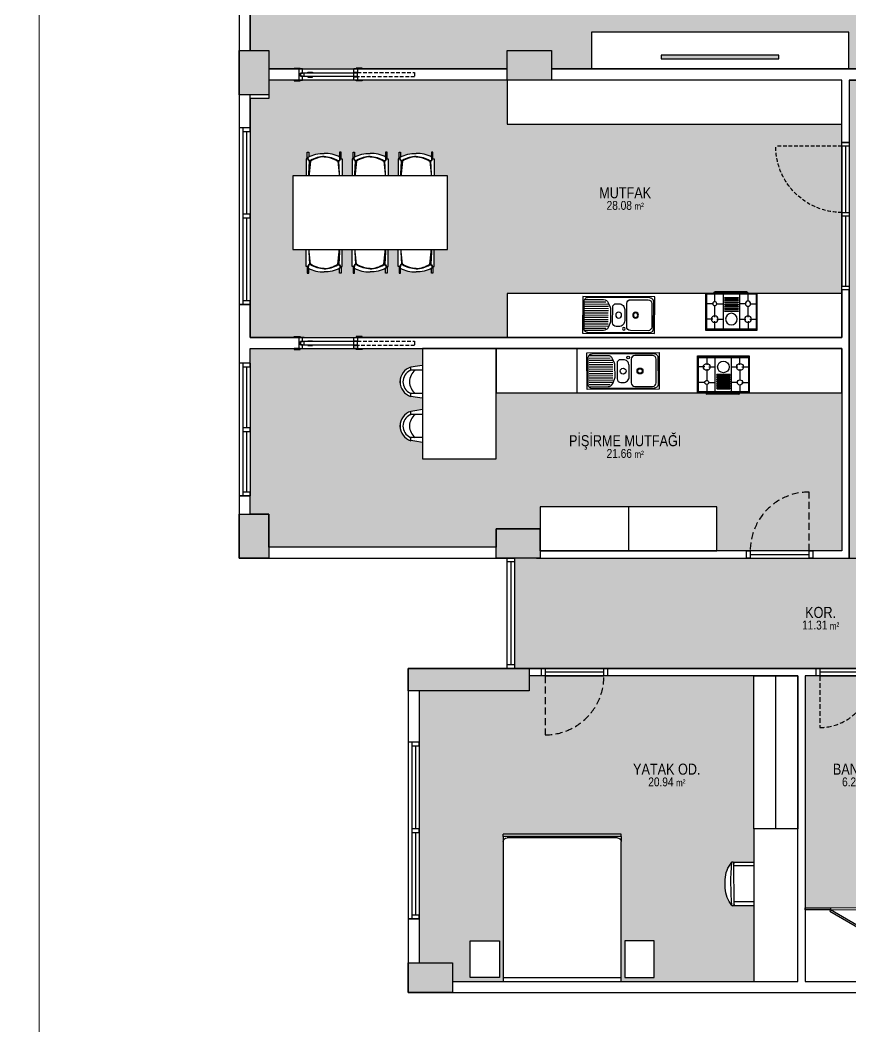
# Model space of a CAD drawing. Header units: metres. Extents: x 325971 to 582574, y 4156069 to 4412673.
# Drawn here: x 469064 to 470194, y 4266799 to 4268167 of the extents above; entities that cross this region are included whole.
import ezdxf
from ezdxf.enums import TextEntityAlignment as Align

# ---------------------------------------------------------------- set-up
doc = ezdxf.new("R2010")
doc.units = ezdxf.units.M
doc.linetypes.add('( Hidden )', pattern=[0.375, 0.25, -0.125])
doc.linetypes.add('GC5102G0200$0$HIDDEN', pattern=[9.525, 6.35, -3.175])
doc.layers.get('0').update_dxf_attribs({"color": 5, "lineweight": 0})
doc.layers.add('0_IFC_Area', color=100, linetype='Continuous', plot=False)
for name, color, linetype in [('0_IFC_Elevation_5', 252, 'Continuous'), ('0_IFC_Hatch', 250, 'Continuous'), ('0_IFC_Hatch_Structure', 251, 'Continuous'), ('0_IFC_Room_Text(No)_100', 12, 'Continuous'), ('0_IFC_Room_Text(No)_50', 12, 'Continuous'), ('0_IFC_Text_Explanation_100', 231, 'Continuous'), ('1_IFC_Concrete_Section', 50, 'Continuous'), ('1_IFC_Door', 83, 'Continuous'), ('2_IFC_Door', 83, 'Continuous'), ('2_IFC_Wall', 130, 'Continuous'), ('3_IFC_Window', 136, 'Continuous'), ('6_IFC_Furniture', 35, 'Continuous'), ('6_IFC_Furniture_WC', 64, 'Continuous'), ('6_IFC_Furniture_Wetspace', 64, 'Continuous')]:
    doc.layers.add(name, color=color, linetype=linetype)
doc.styles.add('IFC_TEXT', font='ARIALN.TTF')

# ---------------------------------------------------------------- blocks, each defined once
blk = doc.blocks.new('IFC_KOLTUK TEKLI')
blk.add_wipeout([(-41.8, 25.5), (-17.7, 22.7), (-16.4, 22.3), (-15, 21.9), (-13.3, 21.1), (-11.7, 20.3), (-10, 19.2), (-8.5, 18.1), (-6.7, 16.4), (-5.8, 15.3), (-4, 13), (-2.7, 10.8), (-1.8, 8.6), (-0.8, 5.4), (-0.3, 2), (-0.3, -1.8), (-1.2, -6.1), (-2.2, -8.9), (-4.2, -12.5), (-5.9, -14.8), (-8.3, -17.1), (-10.4, -18.8), (-14.1, -20.8), (-15.8, -21.4), (-18.9, -22.1), (-23.4, -23), (-28.4, -24), (-39.7, -26.2), (-40.4, -26.1), (-41.1, -25.8), (-41.5, -25.3), (-41.9, -24.6), (-42, -22.3), (-42, -22.3), (-45.6, -22.5), (-46.8, -22.3), (-47.9, -21.5), (-48.5, -20.9), (-49.6, -19.4), (-50.1, -18.5), (-50.6, -17.4), (-51.1, -16.3), (-51.5, -15), (-52.2, -12.9), (-52.7, -10.9), (-53.1, -8.6), (-53.4, -6.8), (-53.7, -4.4), (-53.8, -1.9), (-53.9, -0.2), (-54, 2.5), (-53.8, 5.8), (-53.7, 7.4), (-53.4, 9.7), (-52.9, 12.7), (-52.4, 14.6), (-51.6, 16.8), (-51, 18.1), (-50.2, 19.7), (-49, 20.6), (-47.5, 21.2), (-45.1, 21.3), (-43.9, 21.4), (-44, 23.2), (-43.9, 23.8), (-43.8, 24.2), (-43.7, 24.4), (-43.3, 24.8), (-42.5, 25.3)]).dxf.layer = '6_IFC_Furniture'
at = {"layer": '6_IFC_Furniture'}
for p, q in [((-47.5, 21.2), (-43.9, 21.4)), ((-43.8, 18.7), (-44, 23.1)), ((-42, 17.1), (-16.9, 18.2)), ((-41.5, 25.4), (-17.7, 22.7)), ((-17.6, 21), (-17.6, 19.9)), ((-45.6, -22.5), (-42, -22.3)), ((-42, -24.1), (-42.1, -19.7)), ((-40.5, -17.9), (-15.3, -16.8)), ((-39.3, -26.2), (-15.8, -21.4)), ((-15.9, -18.6), (-15.9, -19.7))]:
    blk.add_line(p, q, dxfattribs=at)
blk.add_lwpolyline([(-47.5, 21.2), (-48.6, 20.9), (-49.7, 20), (-50.7, 18.7), (-51.6, 16.8), (-52.4, 14.6), (-53.1, 11.9), (-53.5, 9), (-53.8, 5.8), (-54, 2.5), (-53.9, -1), (-53.7, -4.4), (-53.3, -7.7), (-52.7, -10.9), (-51.9, -13.8), (-51.1, -16.3), (-50.1, -18.5), (-49, -20.3), (-47.9, -21.5), (-46.8, -22.3), (-45.6, -22.5)], dxfattribs=at)
for centre, radius, start, end in [((-41.8, 23.2), 2.24, 83.5321, 182.491), ((-42.1, 18.8), 1.75, 182.491, 272.491), ((-36.4, -0.2), 21.9, 309.3609, 55.6211), ((-23.3, 0.4), 23.1, 289.0213, 75.9607), ((-16.4, 21), 1.25, 71.4892, 182.491), ((-14.9, 20), 2.65, 182.491, 246.9129), ((-23.3, 0.4), 18.7, 298.0691, 66.9129), ((-40.4, -19.6), 1.75, 92.491, 182.491), ((-39.7, -24), 2.24, 182.491, 281.4499), ((-13.3, -18.5), 2.65, 118.0691, 182.491), ((-14.6, -19.6), 1.25, 182.491, 293.4929)]:
    blk.add_arc(centre, radius, start, end, dxfattribs=at)
blk = doc.blocks.new('*U197')
blk.add_wipeout([(0, 0), (0, -60), (455, -60), (455, 0)]).dxf.layer = '6_IFC_Furniture_WC'
at = {"layer": '6_IFC_Furniture_WC'}
blk.add_lwpolyline([(0, 0), (455, 0), (455, -60), (0, -60)], close=True, dxfattribs=at)
blk = doc.blocks.new('IFC_EVYE_1.5')
at = {"layer": '6_IFC_Furniture_WC'}
for p, q in [((-46, -7), (-17.6, -7)), ((-46, -10), (-14.1, -10)), ((-46, -13), (-14.1, -13)), ((-46, -16), (-14.1, -16)), ((-46, -19), (-14.1, -19)), ((-46, -22), (-14.1, -22)), ((-46, -25), (-14.1, -25)), ((-46, -28), (-14.1, -28)), ((-46, -31), (-14.1, -31)), ((-46, -34), (-14.1, -34)), ((-46, -37), (-14.1, -37)), ((-46, -40), (-14.1, -40)), ((-46, -43), (-17.6, -43))]:
    blk.add_line(p, q, dxfattribs=at)
blk.add_lwpolyline([(-49, 0), (49, 0), (49, -50), (-49, -50)], close=True, dxfattribs=at)
for points in [[(-47.5, -43), (-47.5, -7, -0.414214), (-42, -1.5), (42, -1.5, -0.414214), (47.5, -7), (47.5, -43, -0.414214), (42, -48.5), (-42, -48.5, -0.414214)], [(-3.2, -40.5), (0.2, -40.5, 0.414214), (8.2, -32.5), (8.2, -17.5, 0.414214), (0.2, -9.5), (-3.2, -9.5, 0.414214), (-8.2, -14.5), (-8.2, -35.5, 0.414214)], [(40, -4), (16, -4, 0.414214), (11, -9), (11, -41, 0.414214), (16, -46), (40, -46, 0.414214), (45, -41), (45, -9, 0.414214)]]:
    blk.add_lwpolyline(points, format="xyb", close=True, dxfattribs=at)
blk.add_lwpolyline([(-46.6, -46), (-20.6, -46, 0.298595), (-14.2, -41.8), (-11.6, -35.8, 0.102893), (-11, -33), (-11, -17, 0.102893), (-11.6, -14.2), (-14.2, -8.2, 0.298595), (-20.6, -4), (-46.6, -4)], format="xyb", dxfattribs=at)
for centre, radius in [((7, -6.5), 1.75), ((0, -25), 4), ((23, -25), 4), ((23, -25), 3)]:
    blk.add_circle(centre, radius, dxfattribs=at)
blk = doc.blocks.new('A$C01f982e5')
blk.add_wipeout([(-70, 50), (-70, 0), (-58.8, 0), (-58.8, -2), (-12.4, -2), (-12.6, 0), (0, 0), (0, 50)]).dxf.layer = '6_IFC_Furniture_Wetspace'
at = {"layer": '6_IFC_Furniture_Wetspace'}
for p, q in [((-70, 49), (0, 49)), ((-57.6, 48), (-57.6, 37.8)), ((-46.2, 2), (-46.2, 48)), ((-23.8, 2), (-23.8, 48)), ((-12.4, 37.8), (-12.4, 48)), ((-60.3, 35), (-69, 35)), ((-57.6, 32.2), (-57.6, 16.6)), ((-54.8, 35), (-46.2, 35)), ((-23.8, 35), (-15.2, 35)), ((-12.4, 32.2), (-12.4, 16.8)), ((-9.7, 35), (-1, 35)), ((-60.2, 14), (-69, 14)), ((-55, 14), (-46.2, 14)), ((-15.2, 14), (-23.8, 14)), ((-9.7, 14), (-1, 14)), ((-58.8, -0.5), (-58.8, 0)), ((-57.6, 11.4), (-57.6, 2)), ((-12.6, -0.5), (-12.6, 0)), ((-12.4, 11.2), (-12.4, 2)), ((-57.3, -2), (-57.3, -2)), ((-14.1, -2), (-57.3, -2))]:
    blk.add_line(p, q, dxfattribs=at)
for points in [[(-70, 50), (0, 50), (0, 0), (-70, 0)], [(-69, 48), (-1, 48), (-1, 1), (-69, 1)]]:
    blk.add_lwpolyline(points, close=True, dxfattribs=at)
for points in [[(-43.6, 24.8, 1), (-43.6, 23.5), (-26.4, 23.5, 1), (-26.4, 24.8)], [(-43.6, 21.8, 1), (-43.6, 20.5), (-26.4, 20.5, 1), (-26.4, 21.8)], [(-43.6, 18.8, 1), (-43.6, 17.5), (-26.4, 17.5, 1), (-26.4, 18.8)], [(-43.6, 15.8, 1), (-43.6, 14.5), (-26.4, 14.5, 1), (-26.4, 15.8)], [(-43.6, 12.8, 1), (-43.6, 11.5), (-26.4, 11.5, 1), (-26.4, 12.8)], [(-43.6, 9.8, 1), (-43.6, 8.5), (-26.4, 8.5, 1), (-26.4, 9.8)], [(-43.6, 6.8, 1), (-43.6, 5.5), (-26.4, 5.5, 1), (-26.4, 6.8)]]:
    blk.add_lwpolyline(points, format="xyb", close=True, dxfattribs=at)
blk.add_lwpolyline([(-58.3, 0), (-58.3, -0.5, 0.414214), (-57.3, -1.5), (-14.1, -1.5, 0.414214), (-13.1, -0.5), (-13.1, 0)], format="xyb", dxfattribs=at)
for centre, radius in [((-35, 35), 7.9), ((-57.6, 35), 4.61), ((-12.4, 35), 4.61), ((-57.6, 14), 2.65), ((-12.4, 14), 3.54)]:
    blk.add_circle(centre, radius, dxfattribs=at)
for centre, start, end in [((-57.3, -0.5), 180, 270), ((-14.1, -0.5), 270, 0)]:
    blk.add_arc(centre, 1.5, start, end, dxfattribs=at)
blk = doc.blocks.new('*U189')
blk.add_wipeout([(0, 0), (350, 0), (350, -50), (0, -50)]).dxf.layer = '6_IFC_Furniture'
at = {"layer": '6_IFC_Furniture', "transparency": 33554687}
blk.add_lwpolyline([(0, -50), (0, 0), (350, 0), (350, -50)], close=True, dxfattribs=at)
blk = doc.blocks.new('*U190')
blk.add_wipeout([(0, 0), (160, 0), (160, 5), (0, 5)]).dxf.layer = '6_IFC_Furniture'
at = {"layer": '0_IFC_Elevation_5', "true_color": 0xa8a8a8}
h = blk.add_hatch(color=253, dxfattribs=at)
h.dxf.hatch_style = 1
h.paths.add_polyline_path([(160, 0), (160, 5), (0, 5), (0, 0)])
at = {"layer": '6_IFC_Furniture', "linetype": 'ByBlock', "transparency": 33554687}
blk.add_lwpolyline([(160, 0), (160, 5), (0, 5), (0, 0)], close=True, dxfattribs=at)
blk = doc.blocks.new('*U192')
blk.add_wipeout([(0, 0), (0, -60), (470, -60), (470, 0)]).dxf.layer = '6_IFC_Furniture_WC'
at = {"layer": '6_IFC_Furniture_WC'}
blk.add_lwpolyline([(0, 0), (470, 0), (470, -60), (0, -60)], close=True, dxfattribs=at)
blk = doc.blocks.new('IFC_SAND2')
blk.add_wipeout([(-19, 0), (19, 0), (22.5, -0.8), (22.5, -0.8), (24.7, -2.4), (25.4, -3.2), (26.2, -4.4), (26.2, -4.4), (26.8, -6.1), (26.9, -6.9), (27, -8.1), (27, -9.3), (28.1, -9.3), (28.5, -9.4), (29.2, -9.8), (29.2, -9.8), (29.2, -9.8), (29.5, -10.3), (29.6, -10.9), (29.5, -44.2), (29.5, -44.2), (29.6, -44.4), (29.6, -44.4), (29.7, -44.7), (29.8, -44.9), (29.8, -45), (29.8, -45.3), (29.8, -45.3), (29.6, -45.6), (29.5, -45.8), (29.4, -45.9), (26.9, -47.9), (26.1, -48.4), (23.8, -49.8), (21.1, -51.3), (19.4, -52.1), (17.3, -52.9), (15.2, -53.5), (13.5, -54), (10.2, -54.6), (7.9, -54.8), (5.1, -55), (2.5, -54.9), (0, -54.9), (0, -54.9), (-2.9, -54.9), (-4.2, -54.9), (-6, -54.9), (-7.5, -54.8), (-9.3, -54.7), (-12.2, -54.2), (-14.6, -53.6), (-16.4, -53.1), (-18.5, -52.3), (-21.6, -50.9), (-22.5, -50.5), (-27.2, -47.5), (-29.4, -45.7), (-29.7, -44.3), (-29.5, -44), (-29.4, -10.7), (-29.4, -10.7), (-29.3, -10.2), (-29.3, -10.2), (-28.9, -9.6), (-28.9, -9.6), (-28.5, -9.3), (-28.5, -9.3), (-27.8, -9.1), (-27, -9.1), (-27, -8.7), (-27, -8.7), (-27, -8.1), (-27, -7.1), (-26.9, -6.7), (-26.7, -5.9), (-26.5, -5.2), (-26.1, -4.4), (-25.8, -3.8), (-25.5, -3.4), (-25, -2.7), (-24.3, -2), (-23.6, -1.5), (-22.9, -1.1), (-22.7, -0.9), (-21.3, -0.3), (-19.8, 0)]).dxf.layer = '6_IFC_Furniture'
at = {"layer": '6_IFC_Furniture'}
for p, q in [((-27, -9.3), (-27, -8.1)), ((-19, 0), (19, 0)), ((27, -9.3), (27, -8.1)), ((-29.4, -45.7), (-29.7, -44.3)), ((-27.5, -42.9), (27.5, -43.1)), ((-6, -54.9), (5.9, -55))]:
    blk.add_line(p, q, dxfattribs=at)
for points in [[(-29.5, -44), (-29.4, -10.7, -0.414214), (-27.8, -9.1), (-26, -9.1, -0.414214), (-24.4, -10.7), (-24.5, -42.9)], [(29.5, -44.2), (29.6, -10.9, 0.414214), (28.1, -9.3), (26.2, -9.3, 0.414214), (24.6, -10.9), (24.5, -43.1)]]:
    blk.add_lwpolyline(points, format="xyb", dxfattribs=at)
for centre, radius, start, end in [((-19, -8.1), 8.07, 90.1985, 180.1985), ((19, -8.1), 8.07, 359.8015, 89.8015), ((-27.5, -45.3), 2.39, 89.8015, 157.1315), ((1.1, 277.2), 324.3, 264.6038, 274.9992), ((-4.7, -17.2), 37.7, 229.0749, 268.0364), ((4.9, -17.2), 37.7, 271.5666, 310.528), ((27.5, -45.5), 2.39, 22.4715, 89.8015), ((28.6, -45), 1.2, 310.528, 22.4715)]:
    blk.add_arc(centre, radius, start, end, dxfattribs=at)
blk = doc.blocks.new('*U205')
blk.add_wipeout([(0, 0), (207.5, 0), (207.5, -60), (0, -60)]).dxf.layer = '6_IFC_Furniture'
at = {"layer": '6_IFC_Furniture', "transparency": 33554687}
blk.add_lwpolyline([(0, -60), (0, 0), (207.5, 0), (207.5, -60), (0, -60)], dxfattribs=at)
blk = doc.blocks.new('*U188')
blk.add_wipeout([(0, 0), (207.5, 0), (207.5, -60), (0, -60)]).dxf.layer = '6_IFC_Furniture'
at = {"layer": '6_IFC_Furniture', "transparency": 33554687}
blk.add_lwpolyline([(207.5, 0), (207.5, -60), (0, -60), (0, 0)], close=True, dxfattribs=at)
blk.add_lwpolyline([(0, -30), (207.5, -30)], dxfattribs=at)
blk = doc.blocks.new('*U161')
blk.add_wipeout([(0, 120.6), (0, -29.4), (100, -29.4), (100, 120.6)]).dxf.layer = '6_IFC_Furniture_WC'
at = {"layer": '6_IFC_Furniture_WC', "color": 252, "lineweight": 0, "true_color": 0x939598}
blk.add_lwpolyline([(100, -29.4), (0, -29.4), (0, 120.6), (100, 120.6)], close=True, dxfattribs=at)
at = {"layer": '6_IFC_Furniture_WC'}
for points in [[(100, 65), (100, 120.6), (97, 120.6), (97, 65)], [(95.3, 4), (65.3, 56), (67, 57), (97, 5)], [(100, -29.4), (100, 5), (97, 5), (97, -29.4)]]:
    blk.add_lwpolyline(points, close=True, dxfattribs=at)
at = {"layer": '6_IFC_Furniture_WC', "color": 252, "lineweight": 0, "true_color": 0x939598}
blk.add_lwpolyline([(97, 65), (97, 5)], dxfattribs=at)
at = {"layer": '6_IFC_Furniture_WC', "linetype": '( Hidden )', "ltscale": 5}
blk.add_arc((94.6, 14), 51.1, 87.3085, 122.6915, dxfattribs=at)
blk = doc.blocks.new('*U135')
blk.add_wipeout([(-50, 0), (-50, -10), (100, -10), (100, 0)]).dxf.layer = '3_IFC_Window'
at = {"layer": '3_IFC_Window'}
blk.add_lwpolyline([(-50, 0), (-50, -10), (100, -10), (100, 0)], close=True, dxfattribs=at)
for points in [[(-45, 0), (-45, -10)], [(95, 0), (95, -10)], [(100, 0), (100, -10)], [(95, -5), (-45, -5)]]:
    blk.add_lwpolyline(points, dxfattribs=at)
blk = doc.blocks.new('*U36')
at = {"layer": '1_IFC_Door'}
for points in [[(0, 75), (-10, 75), (-10, 80), (0, 80), (0, 75)], [(-5, 75), (-5, 5), (0, 5), (0, 75)]]:
    blk.add_lwpolyline(points, dxfattribs=at)
blk.add_lwpolyline([(-10, 5), (0, 5), (0, 0), (-10, 0)], close=True, dxfattribs=at)
at = {"layer": '1_IFC_Door', "linetype": 'GC5102G0200$0$HIDDEN'}
blk.add_lwpolyline([(0, 5), (70, 5)], dxfattribs=at)
blk.add_arc((0, 5), 70, 0, 90, dxfattribs=at)
blk = doc.blocks.new('IFC_DOOR_90')
at = {"layer": '1_IFC_Door', "linetype": 'GC5102G0200$0$HIDDEN', "ltscale": 1.5}
blk.add_lwpolyline([(-5, 0), (-5, 80)], dxfattribs=at)
at = {"layer": '1_IFC_Door'}
for points in [[(-85, 0), (-85, -10), (-90, -10), (-90, 0), (-85, 0)], [(-85, -5), (-5, -5), (-5, 0), (-85, 0)]]:
    blk.add_lwpolyline(points, dxfattribs=at)
blk.add_lwpolyline([(-5, -10), (-5, 0), (0, 0), (0, -10)], close=True, dxfattribs=at)
at = {"layer": '1_IFC_Door', "linetype": 'GC5102G0200$0$HIDDEN', "ltscale": 1.5}
blk.add_arc((-5, 0), 80, 90, 180, dxfattribs=at)
blk = doc.blocks.new('*U164')
blk.add_wipeout([(0, 0), (240, 0), (240, 15), (0, 15)]).dxf.layer = '3_IFC_Window'
at = {"layer": '0_IFC_Elevation_5'}
blk.add_lwpolyline([(0, 10), (0, 15), (240, 15), (240, 10)], dxfattribs=at)
at = {"layer": '2_IFC_Wall'}
for points in [[(0, 0), (0, 15)], [(240, 0), (240, 15)]]:
    blk.add_lwpolyline(points, dxfattribs=at)
at = {"layer": '3_IFC_Window'}
for points in [[(0, 10), (5, 10), (5, 0), (0, 0)], [(235, 10), (240, 10), (240, 0), (235, 0)]]:
    blk.add_lwpolyline(points, close=True, dxfattribs=at)
for points in [[(0, 0), (240, 0)], [(5, 10), (235, 10)], [(5, 5), (235, 5)]]:
    blk.add_lwpolyline(points, dxfattribs=at)
blk.add_wipeout([(117.5, 0), (122.5, 0), (122.5, 10), (117.5, 10)]).dxf.layer = '3_IFC_Window'
blk.add_lwpolyline([(117.5, 10), (122.5, 10), (122.5, 0), (117.5, 0)], close=True, dxfattribs=at)
blk = doc.blocks.new('*U196')
blk.add_wipeout([(0, 0), (-200, 0), (-200, -10), (0, -10)]).dxf.layer = '3_IFC_Window'
at = {"layer": '3_IFC_Window'}
for points in [[(-195, -10), (-195, 0), (-200, 0), (-200, -10)], [(-95, -10), (-95, 0), (-100, 0), (-100, -10)], [(0, -10), (0, 0), (-5, 0), (-5, -10)]]:
    blk.add_lwpolyline(points, close=True, dxfattribs=at)
for points in [[(-5, 0), (-195, 0)], [(-100, -5), (-195, -5)], [(-5, -10), (-195, -10)], [(-5, -5), (-95, -5)]]:
    blk.add_lwpolyline(points, dxfattribs=at)
at = {"layer": '3_IFC_Window', "linetype": '( Hidden )', "ltscale": 20}
blk.add_lwpolyline([(-5, -10), (-5, -100)], dxfattribs=at)
blk.add_arc((-5, -10), 90, 180, 270, dxfattribs=at)
blk = doc.blocks.new('A$Ca679877e')
blk.add_wipeout([(21.4, 20.6), (21.4, 8.2), (22.1, 8), (22.8, 7.7), (22.8, -14.8), (21.4, -14.8), (21.4, -23.9), (19.4, -23.9), (19.4, -17.7), (14.6, -19.8), (9.5, -21.3), (4, -22.2), (-1.6, -22.4), (-7.2, -22.2), (-12.7, -21.3), (-17.7, -19.8), (-22.6, -17.7), (-22.6, -23.9), (-24.6, -23.9), (-24.6, -14.8), (-26, -14.8), (-26, 7.7), (-25.3, 8), (-24.6, 8.2), (-24.6, 20.6), (-22.6, 20.6), (-22.6, 7.7), (-22, 7.7), (-22, 13.3), (-21.6, 14.5), (-20.7, 15.2), (-16.1, 16.8), (-11.4, 18), (-6.5, 18.7), (-1.6, 18.9), (3.3, 18.7), (8.2, 18), (12.9, 16.8), (17.5, 15.2), (18.1, 14.9), (18.5, 14.5), (18.7, 13.9), (18.8, 13.3), (18.8, 7.7), (19.4, 7.7), (19.4, 20.6)]).dxf.layer = '6_IFC_Furniture'
at = {"layer": '6_IFC_Furniture'}
for points in [[(-24.6, 8.1), (-24.6, 20.6), (-22.6, 20.6), (-22.6, 7.6)], [(21.4, 8.1), (21.4, 20.6), (19.4, 20.6), (19.4, 7.6)], [(-24.6, -14.9), (-24.6, -23.9), (-22.6, -23.9), (-22.6, -17.7)], [(21.4, -14.9), (21.4, -23.9), (19.4, -23.9), (19.4, -17.7)]]:
    blk.add_lwpolyline(points, dxfattribs=at)
for points in [[(-1.5, -17.8, -0.129806), (-20.2, -11.8), (-22, 5.2), (-22, 13.3, -0.30894), (-20.7, 15.2, -0.09648), (-1.6, 18.9, -0.09648)], [(-1.7, -17.8, 0.129806), (17.1, -11.8), (18.8, 5.2), (18.8, 13.3, 0.30894), (17.5, 15.2, 0.09648), (-1.6, 18.9, 0.09648)], [(-1.5, -18.3, -0.119401), (-20.2, -12.8, 0.398658), (-22.8, -13.8), (-23.1, -17.4, 0.13244), (-1.6, -22.4)], [(-1.7, -18.3, 0.119401), (17.1, -12.8, -0.398658), (19.6, -13.8), (19.9, -17.4, -0.13244), (-1.6, -22.4)]]:
    blk.add_lwpolyline(points, format="xyb", dxfattribs=at)
for points in [[(-26, -14.8), (-26, 3.2), (-26, 7.7, -0.285714), (-22.5, 7.7), (-22.5, 5.2), (-21.5, -11.7, 0.220172), (-22.8, -12.8), (-23.8, -14.8)], [(22.8, -14.8), (22.8, 3.2), (22.8, 7.7, 0.285714), (19.3, 7.7), (19.3, 5.2), (18.3, -11.7, -0.220172), (19.6, -12.8), (20.6, -14.8)]]:
    blk.add_lwpolyline(points, format="xyb", close=True, dxfattribs=at)
blk = doc.blocks.new('*U199')
blk.add_wipeout([(0, 0), (210, 0), (210, -100), (0, -100)]).dxf.layer = '6_IFC_Furniture'
at = {"layer": '6_IFC_Furniture', "transparency": 33554687}
blk.add_lwpolyline([(0, -100), (0, 0), (210, 0), (210, -100)], close=True, dxfattribs=at)
blk = doc.blocks.new('IFC_YEMEK MASASI2')
at = {"xscale": -1, "rotation": 180}
for p in [(44.1, 8.2), (106.6, 8.2), (169.1, 8.2)]:
    blk.add_blockref('A$Ca679877e', p, dxfattribs=at)
for p in [(44.1, -108.2), (106.6, -108.2), (169.1, -108.2)]:
    blk.add_blockref('A$Ca679877e', p)
at = {"xscale": -1}
blk.add_blockref('*U199', (210, 0), dxfattribs=at)
blk = doc.blocks.new('IFC_SURGU KAPI_80')
at = {"layer": '2_IFC_Door', "elevation": 0}
for points in [[(-6, 0), (-6, 1.2), (2, 1.2), (2, 0)], [(86, 0), (86, 1.2), (78, 1.2), (78, 0)], [(80, -5), (80, -9.5), (2.5, -9.5), (2.5, -5)], [(80, 0), (75, 0), (75, -4.3), (80, -4.3)], [(-6, -15), (-6, -16.2), (2, -16.2), (2, -15)]]:
    blk.add_lwpolyline(points, close=True, dxfattribs=at)
at = {"layer": '2_IFC_Door'}
for points in [[(0, 0), (5, 0), (5, -5), (2.5, -5), (2.5, -9.5), (5, -9.5), (5, -15), (0, -15)], [(80, -10.2), (75, -10.2), (75, -15), (80, -15)], [(86, -15), (86, -16.2), (78, -16.2), (78, -15)]]:
    blk.add_lwpolyline(points, close=True, dxfattribs=at)
for points in [[(78, 0), (78, 0)], [(75, -5), (75, -9.5)]]:
    blk.add_lwpolyline(points, dxfattribs=at)
at = {"layer": '2_IFC_Door', "elevation": 0}
for points in [[(7.5, -5), (7.5, -9.5)], [(12.5, -5), (12.5, -4), (18.5, -4), (18.5, -5)], [(12.5, -9.5), (12.5, -10.5), (18.5, -10.5), (18.5, -9.5)], [(78, -15), (78, -15)]]:
    blk.add_lwpolyline(points, dxfattribs=at)
at = {"layer": '2_IFC_Door', "linetype": '( Hidden )', "ltscale": 20}
blk.add_lwpolyline([(80, -10.2), (157.5, -10.2), (157.5, -4.3), (80, -4.3)], dxfattribs=at)
blk = doc.blocks.new('*U201')
blk.add_wipeout([(0, 0), (0, -60), (240, -60), (240, 0)]).dxf.layer = '6_IFC_Furniture_WC'
at = {"layer": '6_IFC_Furniture_WC'}
blk.add_lwpolyline([(0, 0), (240, 0), (240, -60), (0, -60)], close=True, dxfattribs=at)
blk = doc.blocks.new('*U202')
blk.add_wipeout([(0, 0), (0, -100), (150, -100), (150, 0)]).dxf.layer = '6_IFC_Furniture_WC'
at = {"layer": '6_IFC_Furniture_WC'}
blk.add_lwpolyline([(0, 0), (150, 0), (150, -100), (0, -100)], close=True, dxfattribs=at)
blk = doc.blocks.new('çift_yatak')
at = {"layer": '6_IFC_Furniture'}
for p, q in [((-2000, -800), (-2000, 800)), ((-1970, 800), (-2000, 800)), ((-1970, -800), (-1970, 800)), ((-1970, 800), (-1900, 800)), ((-1950, -750), (-1950, 750)), ((-1900, 800), (0, 800)), ((-50, 800), (-50, -800)), ((0, 800), (0, -800)), ((-1970, -800), (-2000, -800)), ((-1970, -800), (-1900, -800)), ((0, -800), (-1900, -800))]:
    blk.add_line(p, q, dxfattribs=at)
for centre, start, end in [((-1900, 750), 90, 180), ((-1900, -750), 180, 270)]:
    blk.add_arc(centre, 50, start, end, dxfattribs=at)
blk = doc.blocks.new('*U207')
at = {"transparency": 33554687}
blk.add_wipeout([(-85, -55), (-85, -5), (-125, -5), (-125, -55)], dxfattribs=at).dxf.layer = '6_IFC_Furniture'
blk.add_wipeout([(-80, 0), (80, 0), (80, -5), (80, -50), (80, -200), (-80, -200), (-80, -50), (-80, -5)]).dxf.layer = '6_IFC_Furniture'
at = {"layer": '6_IFC_Furniture', "transparency": 33554687}
blk.add_lwpolyline([(-85, -55), (-85, -5), (-125, -5), (-125, -55)], close=True, dxfattribs=at)
at = {"layer": '6_IFC_Furniture', "linetype": 'ByBlock', "transparency": 33554687, "xscale": -0.1000000000000065, "yscale": 0.1000000000000065, "zscale": 0.1000000000000065, "rotation": 270}
blk.add_blockref('çift_yatak', (0, 0), dxfattribs=at)
at = {"transparency": 33554687}
blk.add_wipeout([(85, -55), (85, -5), (125, -5), (125, -55)], dxfattribs=at).dxf.layer = '6_IFC_Furniture'
at = {"layer": '6_IFC_Furniture', "transparency": 33554687}
blk.add_lwpolyline([(85, -55), (85, -5), (125, -5), (125, -55)], close=True, dxfattribs=at)
blk = doc.blocks.new('0_IFC_ROOM_TEXT_50')
at = {"layer": '0_IFC_Room_Text(No)_100', "insert": (13.2, -38.5), "char_height": 9.62, "attachment_point": 1, "style": 'IFC_TEXT'}
blk.add_mtext_dynamic_manual_height_columns('m²', width=16.695, gutter_width=6.88, heights=[0], dxfattribs=at)
at = {"layer": '0_IFC_Room_Text(No)_100', "style": 'IFC_TEXT'}
blk.add_attdef('ROOM_NAME', text='', height=13.5, dxfattribs=at).set_placement((0.7, -24.8), align=Align.MIDDLE_CENTER)
blk.add_attdef('AREA', text='', height=9.62, dxfattribs=at).set_placement((9.8, -48.1), align=Align.RIGHT)
at = {"layer": '0_IFC_Text_Explanation_100', "style": 'IFC_TEXT', "flags": 1}
for tag, p in [('DÖŞEME:', (-41.1, -62.8)), ('DUVAR:', (-41.1, -73.9)), ('TAVAN:', (-41.1, -85.2))]:
    blk.add_attdef(tag, p, '', height=7.7, dxfattribs=at)
blk = doc.blocks.new('A$C329c9356')
at = {"layer": '0_IFC_Area'}
for points in [[(-1344.2, -565), (-1319.2, -565), (-1319.2, -590), (-995, -590), (-995, -565), (-935, -565), (-935, -590), (-60, -590), (-60, -565), (-15, -565), (-15, -40), (-60, -40), (-60, -15), (-950, -15), (-950, -40), (-1010, -40), (-1010, -15), (-1299.2, -15), (-1299.2, -40), (-1344.2, -40)], [(-1344.2, -955), (-540, -955), (-540, -605), (-540, -605), (-1319.2, -605), (-1319.2, -630), (-1344.2, -630)], [(-530, -1255), (-230, -1255), (-230, -605), (-230, -605), (-530, -605)], [(-1344.2, -970), (-540, -970), (-540, -1240), (-540, -1245), (-950, -1245), (-950, -1215), (-1010, -1215), (-1010, -1240), (-1319.2, -1240), (-1319.2, -1195), (-1344.2, -1195)], [(-985, -1405), (-230, -1405), (-230, -1255), (-985, -1255.3)], [(-1114.5, -1805), (-1069.5, -1805), (-1069.5, -1830), (-600, -1830), (-600, -1415), (-965, -1415), (-965, -1435), (-1114.5, -1435)], [(-590, -1830), (-440, -1830), (-440, -1415), (-590, -1415.3)]]:
    blk.add_lwpolyline(points, close=True, dxfattribs=at)
ref = blk.add_blockref('0_IFC_ROOM_TEXT_50', (-835.4, -733.3))
ref.add_attrib('ROOM_NAME', 'MUTFAK', dxfattribs={"layer": '0_IFC_Room_Text(No)_50', "height": 15, "style": 'IFC_TEXT'}).set_placement((-834.7, -758.2), align=Align.MIDDLE_CENTER)
ref.add_attrib('AREA', '28.08', dxfattribs={"layer": '0_IFC_Room_Text(No)_100', "height": 12, "style": 'IFC_TEXT'}).set_placement((-825.5, -781.4), align=Align.RIGHT)
ref = blk.add_blockref('0_IFC_ROOM_TEXT_50', (-835.4, -1070.4))
ref.add_attrib('ROOM_NAME', 'PİŞİRME MUTFAĞI', dxfattribs={"layer": '0_IFC_Room_Text(No)_50', "height": 15, "style": 'IFC_TEXT'}).set_placement((-834.7, -1095.2), align=Align.MIDDLE_CENTER)
ref.add_attrib('AREA', '21.66', dxfattribs={"layer": '0_IFC_Room_Text(No)_100', "height": 12, "style": 'IFC_TEXT'}).set_placement((-825.5, -1118.5), align=Align.RIGHT)
ref = blk.add_blockref('0_IFC_ROOM_TEXT_50', (-569.7, -1303.7))
ref.add_attrib('ROOM_NAME', 'KOR.', dxfattribs={"layer": '0_IFC_Room_Text(No)_50', "height": 15, "style": 'IFC_TEXT'}).set_placement((-569, -1328.6), align=Align.MIDDLE_CENTER)
ref.add_attrib('AREA', '11.31', dxfattribs={"layer": '0_IFC_Room_Text(No)_100', "height": 12, "style": 'IFC_TEXT'}).set_placement((-559.8, -1351.8), align=Align.RIGHT)
ref = blk.add_blockref('0_IFC_ROOM_TEXT_50', (-778.8, -1516.8))
ref.add_attrib('ROOM_NAME', 'YATAK OD.', dxfattribs={"layer": '0_IFC_Room_Text(No)_50', "height": 15, "style": 'IFC_TEXT'}).set_placement((-778.1, -1541.6), align=Align.MIDDLE_CENTER)
ref.add_attrib('AREA', '20.94', dxfattribs={"layer": '0_IFC_Room_Text(No)_100', "height": 12, "style": 'IFC_TEXT'}).set_placement((-768.9, -1564.9), align=Align.RIGHT)
ref = blk.add_blockref('0_IFC_ROOM_TEXT_50', (-523, -1516.8))
ref.add_attrib('ROOM_NAME', 'BANYO', dxfattribs={"layer": '0_IFC_Room_Text(No)_50', "height": 15, "style": 'IFC_TEXT'}).set_placement((-522.3, -1541.6), align=Align.MIDDLE_CENTER)
ref.add_attrib('AREA', '6.22', dxfattribs={"layer": '0_IFC_Room_Text(No)_100', "height": 12, "style": 'IFC_TEXT'}).set_placement((-513.1, -1564.9), align=Align.RIGHT)
blk = doc.blocks.new('A$C72af3929')
at = {"layer": '0_IFC_Hatch', "true_color": 0x939598}
h = blk.add_hatch(color=252, dxfattribs=at)
h.dxf.hatch_style = 1
h.paths.add_polyline_path([(184.7, -1765), (229.7, -1765), (229.7, -1790), (699.2, -1790), (699.2, -1375), (334.2, -1375), (334.2, -1395), (184.7, -1395)])
h.paths.add_polyline_path([(-45, -525), (-20, -525), (-20, -550), (304.2, -550), (304.2, -525), (364.2, -525), (364.2, -550), (1239.2, -550), (1239.2, -525), (1284.2, -525), (1284.2, 0), (1239.2, 0), (1239.2, 25), (349.2, 25), (349.2, 0), (289.2, 0), (289.2, 25), (0, 25), (0, 0), (-45, 0)])
h.paths.add_polyline_path([(769.2, -1215), (1069.2, -1215), (1069.2, -565), (769.2, -565)])
h.paths.add_polyline_path([(1139.2, -1515), (1149.2, -1515), (1149.2, -1540), (1289.2, -1540), (1289.2, -1215), (1069.2, -1215), (1069.2, -1365), (1139.2, -1365)])
h.paths.add_polyline_path([(314.2, -1365), (1069.2, -1365), (1069.2, -1215), (314.2, -1215.3)])
at = {"layer": '0_IFC_Hatch', "true_color": 0xc7c8ca}
h = blk.add_hatch(color=9, dxfattribs=at)
h.dxf.hatch_style = 1
edge = h.paths.add_edge_path()
edge.add_line((1149.2, -1515), (1139.2, -1515))
edge.add_line((1139.2, -1515), (1139.2, -1395))
edge.add_line((1139.2, -1395), (1061.8, -1395.8))
edge.add_arc((1079.2, -1585), 190, 95.2664, 360.0069)
edge.add_line((1269.2, -1585), (1269.8, -1540))
edge.add_line((1269.8, -1540), (1149.2, -1540))
edge.add_line((1149.2, -1540), (1149.2, -1515))
h.paths.add_polyline_path([(709.2, -1790), (859.2, -1790), (859.2, -1375), (709.2, -1375.3)])
h.paths.add_polyline_path([(1084.2, -1040), (1284.2, -1040), (1284.2, -565), (1084.2, -565)])
h.paths.add_polyline_path([(-45, -930), (759.2, -930), (759.2, -1200), (759.2, -1205), (349.2, -1205), (349.2, -1175), (289.2, -1175), (289.2, -1200), (-20, -1200), (-20, -1155), (-45, -1155)])
h.paths.add_polyline_path([(-45, -915), (759.2, -915), (759.2, -565), (-20, -565), (-20, -590), (-45, -590)])
at = {"layer": '0_IFC_Area'}
for points in [[(-45, -525), (-20, -525), (-20, -550), (304.2, -550), (304.2, -525), (364.2, -525), (364.2, -550), (1239.2, -550), (1239.2, -525), (1284.2, -525), (1284.2, 0), (1239.2, 0), (1239.2, 25), (349.2, 25), (349.2, 0), (289.2, 0), (289.2, 25), (0, 25), (0, 0), (-45, 0)], [(-45, -915), (759.2, -915), (759.2, -565), (759.2, -565), (-20, -565), (-20, -590), (-45, -590)], [(769.2, -1215), (1069.2, -1215), (1069.2, -565), (1069.2, -565), (769.2, -565)], [(-45, -930), (759.2, -930), (759.2, -1200), (759.2, -1205), (349.2, -1205), (349.2, -1175), (289.2, -1175), (289.2, -1200), (-20, -1200), (-20, -1155), (-45, -1155)], [(314.2, -1365), (1069.2, -1365), (1069.2, -1215), (314.2, -1215.3)], [(184.7, -1765), (229.7, -1765), (229.7, -1790), (699.2, -1790), (699.2, -1375), (334.2, -1375), (334.2, -1395), (184.7, -1395)], [(709.2, -1790), (859.2, -1790), (859.2, -1375), (709.2, -1375.3)]]:
    blk.add_lwpolyline(points, close=True, dxfattribs=at)
blk = doc.blocks.new('*U250')
blk.add_wipeout([(0, 0), (180, 0), (180, 15), (0, 15)]).dxf.layer = '3_IFC_Window'
at = {"layer": '0_IFC_Elevation_5'}
blk.add_lwpolyline([(0, 10), (0, 15), (180, 15), (180, 10)], dxfattribs=at)
at = {"layer": '2_IFC_Wall'}
for points in [[(0, 0), (0, 15)], [(180, 0), (180, 15)]]:
    blk.add_lwpolyline(points, dxfattribs=at)
at = {"layer": '3_IFC_Window'}
for points in [[(0, 10), (5, 10), (5, 0), (0, 0)], [(175, 10), (180, 10), (180, 0), (175, 0)]]:
    blk.add_lwpolyline(points, close=True, dxfattribs=at)
for points in [[(0, 0), (180, 0)], [(5, 10), (175, 10)], [(5, 5), (175, 5)]]:
    blk.add_lwpolyline(points, dxfattribs=at)
blk.add_wipeout([(87.5, 0), (92.5, 0), (92.5, 10), (87.5, 10)]).dxf.layer = '3_IFC_Window'
blk.add_lwpolyline([(87.5, 10), (92.5, 10), (92.5, 0), (87.5, 0)], close=True, dxfattribs=at)

msp = doc.modelspace()

# ---------------------------------------------------------------- hatches: boundary and pattern name
at = {"layer": '0_IFC_Hatch_Structure'}
h = msp.add_hatch(color=256, dxfattribs=at)
h.dxf.hatch_style = 1
h.paths.add_polyline_path([(469402.4, 4268065.5), (469362.4, 4268065.5), (469362.4, 4268125.5), (469402.4, 4268125.5)])
h = msp.add_hatch(color=256, dxfattribs=at)
h.dxf.hatch_style = 1
h.paths.add_polyline_path([(469402.4, 4267435.5), (469362.4, 4267435.5), (469362.4, 4267495.5), (469402.4, 4267495.5)])
h = msp.add_hatch(color=256, dxfattribs=at)
h.dxf.hatch_style = 1
h.paths.add_polyline_path([(469771.6, 4267475.5), (469771.6, 4267435.5), (469711.6, 4267435.5), (469711.6, 4267475.5)])
h = msp.add_hatch(color=256, dxfattribs=at)
h.dxf.hatch_style = 1
h.paths.add_polyline_path([(469756.6, 4267285.5), (469756.6, 4267255.5), (469592, 4267255.5), (469592, 4267285.5)])
h = msp.add_hatch(color=256, dxfattribs=at)
h.dxf.hatch_style = 1
h.paths.add_polyline_path([(469592, 4266845.5), (469592, 4266885.5), (469652, 4266885.5), (469652, 4266845.5)])

# ---------------------------------------------------------------- linework, layer by layer
msp.add_circle((454272.5, 4284370.8, -128301.8), 128301.9)
at = {"layer": '1_IFC_Concrete_Section'}
for points in [[(469402.4, 4268065.5), (469362.4, 4268065.5), (469362.4, 4268125.5), (469402.4, 4268125.5)], [(469402.4, 4267435.5), (469362.4, 4267435.5), (469362.4, 4267495.5), (469402.4, 4267495.5)], [(469592, 4266845.5), (469592, 4266885.5), (469652, 4266885.5), (469652, 4266845.5)]]:
    msp.add_lwpolyline(points, close=True, dxfattribs=at)
at = {"layer": '2_IFC_Wall'}
for points in [[(469377.4, 4268125.5), (469377.4, 4268650.5)], [(469448.2, 4268100.5), (469402.4, 4268100.5)], [(469726.6, 4268100.5), (469518.2, 4268100.5)], [(469445.2, 4268085.5), (469402.4, 4268085.5)], [(469450.7, 4267735.5), (469377.4, 4267735.5), (469377.4, 4268065.5)], [(469377.4, 4267495.5), (469377.4, 4267720.5), (469450.7, 4267720.5)], [(469711.6, 4267450.5), (469402.4, 4267450.5)], [(469592, 4267435.5), (469592, 4267435.5)], [(469607, 4267435.5), (469607, 4267435.5)]]:
    msp.add_lwpolyline(points, dxfattribs=at)

# ---------------------------------------------------------------- block references
msp.add_blockref('A$C72af3929', (469422.4, 4268650.5))
at = {"xscale": -1, "rotation": 180}
for p in [(469443.2, 4268085.5, 0), (469443.2, 4267720.5, 0)]:
    msp.add_blockref('IFC_SURGU KAPI_80', p, dxfattribs=at)
at = {"transparency": 33554687}
msp.add_blockref('IFC_DOOR_90', (470141.9, 4267445.5), dxfattribs=at)
for name, p, rotation in [('IFC_DOOR_90', (469773.1, 4267275.5), 180), ('*U36', (470146.6, 4267275.5), 270)]:
    msp.add_blockref(name, p, dxfattribs=dict(at, rotation=rotation))

# ---------------------------------------------------------------- next in the draw order: block references
at = {"xscale": -1}
for name, p, rotation in [('*U189', (469841.1, 4268100.5), 180), ('IFC_SAND2', (470077.8, 4266993), 270), ('*U161', (470161, 4266860.5), 270)]:
    msp.add_blockref(name, p, dxfattribs=dict(at, rotation=rotation))
for name, p in [('*U197', (470181.6, 4268085.5)), ('*U197', (470181.6, 4267795.5)), ('*U192', (470181.6, 4267720.5))]:
    msp.add_blockref(name, p, dxfattribs=at)
at = {"xscale": 0.8999999999999998, "yscale": 0.8999999999999998, "zscale": 0.8999999999999998, "rotation": 177.5013355499855}
for p in [(469580.7, 4267676.6), (469580.7, 4267616.5)]:
    msp.add_blockref('IFC_KOLTUK TEKLI', p, dxfattribs=at)

# ---------------------------------------------------------------- next in the draw order: hatches: boundary and pattern name
at = {"layer": '0_IFC_Hatch_Structure'}
h = msp.add_hatch(color=256, dxfattribs=at)
h.dxf.hatch_style = 1
h.paths.add_polyline_path([(469786.6, 4268125.5), (469786.6, 4268085.5), (469726.6, 4268085.5), (469726.6, 4268125.5)])

# ---------------------------------------------------------------- next in the draw order: linework, layer by layer
at = {"layer": '1_IFC_Concrete_Section'}
msp.add_lwpolyline([(469786.6, 4268125.5), (469786.6, 4268085.5), (469726.6, 4268085.5), (469726.6, 4268125.5)], close=True, dxfattribs=at)
at = {"layer": '2_IFC_Wall'}
for points in [[(469362.4, 4268540.5), (469362.4, 4267435.5), (469726.6, 4267435.5)], [(470191.6, 4268085.5), (470281.6, 4268085.5), (470281.6, 4268100.5), (469786.6, 4268100.5)], [(469726.6, 4268085.5), (469518.2, 4268085.5)]]:
    msp.add_lwpolyline(points, dxfattribs=at)
msp.add_lwpolyline([(470131.6, 4266860.5), (470281.6, 4266860.5), (470281.6, 4267275.5), (470131.6, 4267275.5)], close=True, dxfattribs=at)
at = {"layer": '6_IFC_Furniture_WC'}
msp.add_lwpolyline([(469821.6, 4267660.5), (469821.6, 4267720.5)], dxfattribs=at)

# ---------------------------------------------------------------- next in the draw order: block references
for name, p in [('*U190', (469935.7, 4268114.2)), ('A$C01f982e5', (470055.4, 4267660.5))]:
    msp.add_blockref(name, p)
at = {"xscale": -1}
for name, p, rotation in [('A$C01f982e5', (470066.3, 4267795.5), 180), ('IFC_EVYE_1.5', (469878, 4267741), 179.7202240601379), ('*U205', (470061.6, 4267068), 90)]:
    msp.add_blockref(name, p, dxfattribs=dict(at, rotation=rotation))
at = {"rotation": 0.2797759398621173}
msp.add_blockref('IFC_EVYE_1.5', (469884, 4267714.9), dxfattribs=at)

# ---------------------------------------------------------------- next in the draw order: linework, layer by layer
at = {"layer": '2_IFC_Wall'}
for points in [[(470181.6, 4267800.5), (470181.6, 4267735.5), (469520.7, 4267735.5)], [(469766.6, 4267435.5), (470191.6, 4267435.5), (470191.6, 4267800.5)], [(469523.7, 4267720.5), (470181.6, 4267720.5), (470181.6, 4267445.5), (469771.6, 4267445.5)]]:
    msp.add_lwpolyline(points, dxfattribs=at)

# ---------------------------------------------------------------- next in the draw order: block references
msp.add_blockref('IFC_YEMEK MASASI2', (469435.2, 4267955.2))
at = {"rotation": 90}
msp.add_blockref('*U188', (470061.6, 4267068), dxfattribs=at)

# ---------------------------------------------------------------- next in the draw order: linework, layer by layer
at = {"layer": '2_IFC_Wall'}
msp.add_lwpolyline([(470281.6, 4267285.5), (469592, 4267285.5), (469592, 4266845.5), (470501.6, 4266845.5)], dxfattribs=at)
msp.add_lwpolyline([(469607, 4266885.5), (469652, 4266885.5), (469652, 4266860.5), (470121.6, 4266860.5), (470121.6, 4267275.5), (469756.6, 4267275.5), (469756.6, 4267255.5), (469607, 4267255.5)], close=True, dxfattribs=at)

# ---------------------------------------------------------------- next in the draw order: block references
at = {"xscale": -1}
for name, p, rotation in [('*U196', (470191.6, 4268000.5), 270), ('*U202', (469611.6, 4267720.5), 90)]:
    msp.add_blockref(name, p, dxfattribs=dict(at, rotation=rotation))

# ---------------------------------------------------------------- next in the draw order: linework, layer by layer
at = {"layer": '2_IFC_Wall'}
msp.add_lwpolyline([(470191.6, 4268085.5), (470191.6, 4268000.5), (470181.6, 4268000.5), (470181.6, 4268085.5), (469786.6, 4268085.5)], dxfattribs=at)

# ---------------------------------------------------------------- next in the draw order: block references
at = {"xscale": -1}
for name, p, rotation in [('*U135', (469736.6, 4267335.5), 270), ('*U164', (469607, 4267185.5), 90)]:
    msp.add_blockref(name, p, dxfattribs=dict(at, rotation=rotation))
at = {"rotation": 180}
msp.add_blockref('*U207', (469801.3, 4266860.5), dxfattribs=at)

# ---------------------------------------------------------------- next in the draw order: linework, layer by layer
at = {"layer": '1_IFC_Concrete_Section'}
for points in [[(469771.6, 4267475.5), (469771.6, 4267435.5), (469711.6, 4267435.5), (469711.6, 4267475.5)], [(469756.6, 4267285.5), (469756.6, 4267255.5), (469592, 4267255.5), (469592, 4267285.5)]]:
    msp.add_lwpolyline(points, close=True, dxfattribs=at)

# ---------------------------------------------------------------- next in the draw order: block references
at = {"xscale": -1}
msp.add_blockref('*U201', (470011.6, 4267505.5), dxfattribs=at)

# ---------------------------------------------------------------- next in the draw order: linework, layer by layer
msp.add_lwpolyline([(472288.2, 4265314.4), (469090.5, 4265314.4), (469090.5, 4271513.3), (472288.2, 4271513.3)], close=True)
at = {"layer": '6_IFC_Furniture_WC'}
msp.add_lwpolyline([(469891.6, 4267505.5), (469891.6, 4267445.5)], dxfattribs=at)

# ---------------------------------------------------------------- next in the draw order: block references
at = {"layer": '1_IFC_Concrete_Section'}
msp.add_blockref('A$C329c9356', (470721.6, 4268690.5), dxfattribs=at)

# ---------------------------------------------------------------- next in the draw order: block references
at = {"xscale": -1, "rotation": 90}
for name, p in [('*U164', (469377.4, 4268020.5)), ('*U250', (469377.4, 4267700.5))]:
    msp.add_blockref(name, p, dxfattribs=at)

doc.saveas('drawing.dxf')
